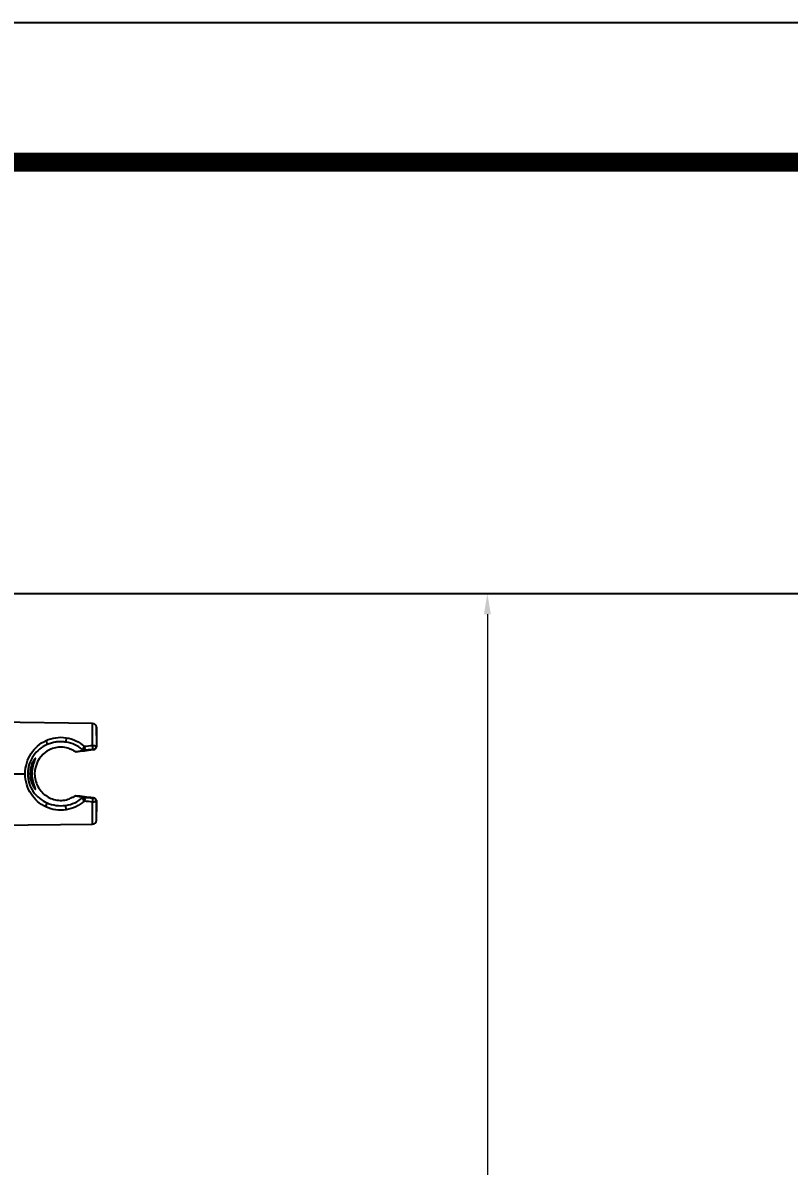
# Model space of a CAD drawing. Extents: x 0 to 3160, y 0 to 2315.
# Drawn here: x 1197.3 to 1492.7, y 1874.2 to 2315 of the extents above; entities that cross this region are included whole.
import ezdxf

# ---------------------------------------------------------------- set-up
doc = ezdxf.new("R2010")
doc.units = 0
doc.header["$LTSCALE"] = 10
doc.header["$MEASUREMENT"] = 0
doc.header["$PDMODE"] = 3
doc.header["$PDSIZE"] = -10
doc.layers.get('0').update_dxf_attribs({"linetype": 'CONTINUOUS'})
doc.layers.get('DEFPOINTS').update_dxf_attribs({"linetype": 'CONTINUOUS'})
doc.layers.add('1', color=7, linetype='CONTINUOUS', true_color=0xffffff)
doc.styles.add('Daelim Dimension', font='')
doc.styles.get('Daelim Dimension').set_extended_font_data('나눔고딕')
doc.dimstyles.new('DEFAULT', dxfattribs={"dimscale": 2, "dimtxt": 2, "dimasz": 2, "dimexe": 0, "dimexo": 2, "dimgap": 1, "dimtad": 1, "dimdec": 1, "dimzin": 9, "dimdsep": 46, "dimtxsty": 'Daelim Dimension', "dimcen": 0.5, "dimclrd": 252, "dimclre": 252, "dimclrt": 3, "dimadec": 1, "dimazin": 0, "dimtfac": 1, "dimtdec": 1, "dimtix": 1, "dimtmove": 0, "dimatfit": 3, "dimfxl": 1, "dimtolj": 1, "dimtzin": 1, "dimlwd": 9, "dimlwe": 9, "dimarcsym": 0})

# ---------------------------------------------------------------- blocks, each defined once
blk = doc.blocks.new('*D19')
at = {"color": 5, "lineweight": 9, "ltscale": 0.5, "transparency": 16777216}
for p, q in [((1376.7, 2095.02), (1378.39, 2095.02)), ((1376.39, 2087.02), (1376.39, 1551.36)), ((1102.29, 1543.36), (1378.39, 1543.36))]:
    blk.add_line(p, q, dxfattribs=at)
at = {"color": 5, "ltscale": 0.5, "transparency": 16777216}
for points in [[(1375.06, 2087.02), (1377.72, 2087.02), (1376.39, 2095.02)], [(1375.06, 1551.36), (1377.72, 1551.36), (1376.39, 1543.36)]]:
    blk.add_solid(points, dxfattribs=at)
at = {"layer": 'DEFPOINTS', "color": 0, "ltscale": 0.5, "transparency": 16777216}
for p in [(1372.7, 2095.02), (1098.29, 1543.36), (1376.39, 1543.36)]:
    blk.add_point(p, dxfattribs=at)
at = {"color": 7, "ltscale": 0.5, "transparency": 16777216, "insert": (1363.5, 1819.19), "char_height": 20, "attachment_point": 5, "rotation": 90, "style": 'Daelim Dimension'}
blk.add_mtext('\\A1;552', dxfattribs=at)

msp = doc.modelspace()

# ---------------------------------------------------------------- linework, layer by layer
at = {"lineweight": -3, "ltscale": 0.5}
msp.add_line((632.78, 2095.02), (2112.63, 2095.02), dxfattribs=at)
msp.add_lwpolyline([(0, 0), (3159.52, 0), (3159.52, 2315.04), (0, 2315.04)], close=True, dxfattribs=at)
at = {"color": 5, "linetype": 'ByBlock', "lineweight": -3, "const_width": 7.28}
msp.add_lwpolyline([(50.81, 99.13), (3108.41, 99.13), (3108.41, 2261.29), (50.81, 2261.29)], close=True, dxfattribs=at)
at = {"layer": '1', "color": 7, "linetype": 'Continuous', "lineweight": -3}
for p, q in [((1224.19, 2044.95), (1183.91, 2045.42)), ((1224.19, 2036.44), (1224.19, 2044.95)), ((1225.67, 2043.5), (1225.67, 2035.95)), ((1206.24, 2038.33), (1206.65, 2036.77)), ((1214.02, 2039.41), (1213.86, 2037.71)), ((1220.95, 2036.11), (1220.28, 2034.83)), ((1183.91, 2025.52), (1198.19, 2025.52)), ((1200.61, 2025.52), (1200.06, 2025.52)), ((1220.95, 2014.93), (1220.28, 2016.22)), ((1224.19, 2006.1), (1224.19, 2014.6)), ((1225.67, 2007.54), (1225.67, 2015.1)), ((1206.23, 2012.73), (1206.64, 2014.28)), ((1214.01, 2011.64), (1213.84, 2013.33)), ((1183.91, 2005.62), (1224.19, 2006.1))]:
    msp.add_line(p, q, dxfattribs=at)
for centre, radius, start, end in [((1224.17, 2043.45), 1.5, 2.1611, 89.3228), ((749.19, 2025.52), 476.81, 1.2534, 2.1611), ((749.19, 2025.52), 476.81, 357.8389, 358.7466), ((1224.17, 2007.6), 1.5, 270.6772, 357.8389)]:
    msp.add_arc(centre, radius, start, end, dxfattribs=at)
for points, knots in [([(1198.19, 2025.52), (1198.19, 2028.35), (1199.03, 2031.07), (1201.9, 2035.51), (1203.85, 2037.21), (1206.24, 2038.33)], [0, 0, 0, 0, 0.5, 0.5, 1, 1, 1, 1]), ([(1206.65, 2036.77), (1204.49, 2035.83), (1202.69, 2034.37), (1200.02, 2030.53), (1199.18, 2028.08), (1199.17, 2023.04), (1199.99, 2020.57), (1202.68, 2016.68), (1204.47, 2015.23), (1206.64, 2014.28)], [0, 0, 0, 0, 0.25, 0.25, 0.5, 0.5, 0.75, 0.75, 1, 1, 1, 1]), ([(1206.24, 2038.33), (1207.4, 2038.87), (1208.64, 2039.23), (1211.31, 2039.61), (1212.69, 2039.62), (1214.02, 2039.41)], [0, 0, 0, 0, 0.5, 0.5, 1, 1, 1, 1]), ([(1215.29, 2035.18), (1213.76, 2035.74), (1212.07, 2035.92), (1208.84, 2035.43), (1207.31, 2034.77), (1203.49, 2031.96), (1201.86, 2028.85), (1201.86, 2025.52)], [0, 0, 0, 0, 0.25, 0.25, 0.5, 0.5, 1, 1, 1, 1]), ([(1215.29, 2035.18), (1215.68, 2035.04), (1216.08, 2034.88), (1216.45, 2034.7), (1216.67, 2034.59), (1216.89, 2034.48), (1217.22, 2034.3), (1217.36, 2034.22), (1217.55, 2034.11), (1217.62, 2034.08), (1217.71, 2034.03), (1217.74, 2034.01), (1217.77, 2034), (1217.78, 2034), (1217.78, 2034)], [0, 0, 0, 0, 0.388151, 0.388151, 0.388151, 0.616765, 0.616765, 0.777427, 0.777427, 0.886101, 0.886101, 0.969114, 0.969114, 1, 1, 1, 1]), ([(1217.78, 2034), (1218.27, 2034.09), (1218.73, 2034.17), (1219.42, 2034.3), (1219.66, 2034.35), (1220.13, 2034.44), (1220.36, 2034.49), (1220.59, 2034.53)], [0, 0, 0, 0, 0.47552, 0.47552, 0.737759, 0.737759, 1, 1, 1, 1]), ([(1220.59, 2034.56), (1220.72, 2034.59), (1220.84, 2034.65), (1221.02, 2034.8), (1221.1, 2034.87), (1221.2, 2035.03), (1221.24, 2035.11), (1221.28, 2035.27), (1221.29, 2035.34), (1221.29, 2035.5), (1221.28, 2035.58), (1221.23, 2035.73), (1221.2, 2035.8), (1221.11, 2035.96), (1221.03, 2036.04), (1220.95, 2036.11)], [0, 0, 0, 0, 0.228642, 0.228642, 0.396061, 0.396061, 0.52635, 0.52635, 0.633427, 0.633427, 0.740937, 0.740937, 0.842783, 0.842783, 1, 1, 1, 1]), ([(1224.19, 2036.44), (1224.37, 2036.44), (1224.75, 2036.44), (1225.21, 2036.34), (1225.57, 2036.18), (1225.63, 2036.03), (1225.67, 2035.95)], [0, 0, 0, 0, 0.235663, 0.489857, 0.710182, 1, 1, 1, 1]), ([(1224.76, 2034.93), (1224.76, 2034.93), (1224.74, 2034.93), (1224.69, 2034.92), (1224.63, 2034.92), (1224.57, 2034.91), (1224.52, 2034.91), (1224.46, 2034.9), (1224.38, 2034.9), (1224.31, 2034.89), (1224.27, 2034.88)], [0, 0, 0, 0, 0.25, 0.375, 0.5, 0.625, 0.6875, 0.75, 0.875, 1, 1, 1, 1]), ([(1224.29, 2034.91), (1224.36, 2034.92), (1224.48, 2034.92), (1224.61, 2034.92), (1224.68, 2034.92), (1224.7, 2034.93), (1224.7, 2034.93)], [0, 0, 0, 0, 0.297568, 0.557814, 0.790007, 1, 1, 1, 1]), ([(1224.76, 2034.93), (1224.99, 2034.95), (1225.24, 2035.07), (1225.59, 2035.46), (1225.67, 2035.72), (1225.67, 2035.95)], [0, 0, 0, 0, 0.5, 0.5, 1, 1, 1, 1]), ([(1224.79, 2034.91), (1224.86, 2034.92), (1224.98, 2034.93), (1225.02, 2034.94), (1224.97, 2034.94), (1224.83, 2034.93), (1224.76, 2034.93)], [0, 0, 0, 0, 0.262442, 0.49998, 0.762959, 1, 1, 1, 1]), ([(1224.78, 2034.93), (1224.8, 2034.93), (1224.87, 2034.94), (1224.94, 2034.94), (1224.96, 2034.94), (1224.96, 2034.94)], [0, 0, 0, 0, 0.133224, 0.61577, 1, 1, 1, 1]), ([(1225.67, 2035.95), (1225.74, 2035.95), (1225.86, 2035.96), (1225.89, 2035.96), (1225.89, 2035.96)], [0, 0, 0, 0, 0.548386, 1, 1, 1, 1]), ([(1200.91, 2025.52), (1200.92, 2025.72), (1200.92, 2026.21), (1200.99, 2026.96), (1201.1, 2027.74), (1201.24, 2028.44), (1201.39, 2028.99), (1201.51, 2029.4), (1201.68, 2029.94), (1201.9, 2030.53), (1202.11, 2031.08), (1202.2, 2031.39), (1202.18, 2031.51), (1202.04, 2031.41), (1201.88, 2031.24), (1201.68, 2030.99), (1201.39, 2030.55), (1200.99, 2029.82), (1200.61, 2028.89), (1200.34, 2027.98), (1200.19, 2027.21), (1200.11, 2026.63), (1200.07, 2026.07), (1200.06, 2025.7), (1200.06, 2025.52)], [0, 0, 0, 0, 0.030536, 0.076911, 0.117446, 0.159318, 0.200955, 0.222053, 0.243809, 0.319896, 0.37438, 0.435395, 0.495504, 0.557253, 0.588111, 0.617602, 0.679493, 0.746008, 0.812878, 0.879261, 0.911797, 0.943083, 0.972381, 1, 1, 1, 1]), ([(1200.61, 2025.52), (1200.62, 2025.9), (1200.65, 2026.68), (1200.81, 2027.72), (1201.05, 2028.75), (1201.42, 2029.93), (1201.84, 2030.9), (1201.94, 2031.23), (1201.93, 2031.29)], [0, 0, 0, 0, 0.131861, 0.272794, 0.383322, 0.545318, 0.815592, 1, 1, 1, 1]), ([(1206.23, 2012.73), (1203.84, 2013.85), (1201.89, 2015.54), (1199.03, 2019.97), (1198.19, 2022.7), (1198.19, 2025.52)], [0, 0, 0, 0, 0.5, 0.5, 1, 1, 1, 1]), ([(1200.06, 2025.52), (1200.07, 2025.26), (1200.08, 2024.71), (1200.18, 2023.88), (1200.35, 2023.04), (1200.59, 2022.21), (1200.92, 2021.38), (1201.3, 2020.63), (1201.69, 2020.03), (1202, 2019.66), (1202.18, 2019.54), (1202.2, 2019.64), (1202.15, 2019.82), (1202.03, 2020.19), (1201.72, 2020.94), (1201.35, 2022.14), (1201.11, 2023.21), (1200.97, 2024.21), (1200.92, 2024.99), (1200.91, 2025.37), (1200.91, 2025.52)], [0, 0, 0, 0, 0.041684, 0.085605, 0.131774, 0.184024, 0.237667, 0.304842, 0.372903, 0.439161, 0.50405, 0.565981, 0.595886, 0.624758, 0.748128, 0.811947, 0.877531, 0.941297, 0.975729, 1, 1, 1, 1]), ([(1201.93, 2019.76), (1201.94, 2019.82), (1201.84, 2020.15), (1201.42, 2021.12), (1201.05, 2022.3), (1200.81, 2023.33), (1200.65, 2024.37), (1200.62, 2025.15), (1200.61, 2025.52)], [0, 0, 0, 0, 0.18393, 0.454361, 0.616432, 0.727044, 0.868042, 1, 1, 1, 1]), ([(1201.86, 2025.52), (1201.86, 2023.86), (1202.27, 2022.23), (1203.72, 2019.38), (1204.76, 2018.15), (1207.33, 2016.26), (1208.84, 2015.62), (1212.06, 2015.13), (1213.76, 2015.3), (1215.29, 2015.86)], [0, 0, 0, 0, 0.25, 0.25, 0.5, 0.5, 0.75, 0.75, 1, 1, 1, 1]), ([(1217.78, 2017.04), (1217.77, 2017.05), (1217.74, 2017.03), (1217.67, 2017), (1217.62, 2016.97), (1217.47, 2016.89), (1217.35, 2016.82), (1217.04, 2016.65), (1216.83, 2016.54), (1216.28, 2016.26), (1215.92, 2016.1), (1215.48, 2015.93), (1215.39, 2015.9), (1215.29, 2015.86)], [0, 0, 0, 0, 0.089435, 0.089435, 0.177614, 0.177614, 0.324886, 0.324886, 0.555328, 0.555328, 0.908713, 0.908713, 1, 1, 1, 1]), ([(1217.78, 2017.04), (1218.27, 2016.96), (1218.73, 2016.88), (1219.42, 2016.75), (1219.66, 2016.7), (1220.13, 2016.61), (1220.36, 2016.56), (1220.59, 2016.52)], [0, 0, 0, 0, 0.475528, 0.475528, 0.737763, 0.737763, 1, 1, 1, 1]), ([(1220.95, 2014.93), (1221.03, 2015), (1221.09, 2015.07), (1221.19, 2015.23), (1221.23, 2015.3), (1221.28, 2015.47), (1221.29, 2015.55), (1221.29, 2015.71), (1221.28, 2015.79), (1221.24, 2015.94), (1221.2, 2016.02), (1221.09, 2016.19), (1221, 2016.27), (1220.82, 2016.41), (1220.7, 2016.46), (1220.59, 2016.49)], [0, 0, 0, 0, 0.140501, 0.140501, 0.255768, 0.255768, 0.372064, 0.372064, 0.474292, 0.474292, 0.607385, 0.607385, 0.792553, 0.792553, 1, 1, 1, 1]), ([(1225.67, 2015.1), (1225.63, 2015.02), (1225.57, 2014.87), (1225.21, 2014.71), (1224.74, 2014.61), (1224.37, 2014.61), (1224.19, 2014.6)], [0, 0, 0, 0, 0.2906, 0.51155, 0.763591, 1, 1, 1, 1]), ([(1224.7, 2016.12), (1224.7, 2016.12), (1224.68, 2016.12), (1224.61, 2016.12), (1224.48, 2016.13), (1224.36, 2016.13), (1224.29, 2016.13)], [0, 0, 0, 0, 0.209987, 0.442112, 0.702338, 1, 1, 1, 1]), ([(1224.79, 2016.14), (1224.79, 2016.14), (1224.79, 2016.14), (1224.76, 2016.15), (1224.72, 2016.15), (1224.66, 2016.16), (1224.59, 2016.17), (1224.52, 2016.18), (1224.46, 2016.18), (1224.39, 2016.19), (1224.34, 2016.2), (1224.3, 2016.2)], [0, 0, 0, 0, 0.125, 0.25, 0.375, 0.5, 0.625, 0.75, 0.8125, 0.875, 1, 1, 1, 1]), ([(1224.76, 2016.12), (1224.83, 2016.11), (1224.97, 2016.11), (1225.02, 2016.1), (1224.98, 2016.11), (1224.86, 2016.13), (1224.79, 2016.14)], [0, 0, 0, 0, 0.237045, 0.50002, 0.737563, 1, 1, 1, 1]), ([(1225.67, 2015.1), (1225.67, 2015.33), (1225.59, 2015.59), (1225.24, 2015.98), (1224.99, 2016.09), (1224.76, 2016.12)], [0, 0, 0, 0, 0.5, 0.5, 1, 1, 1, 1]), ([(1225.89, 2015.09), (1225.89, 2015.09), (1225.86, 2015.09), (1225.74, 2015.1), (1225.67, 2015.1)], [0, 0, 0, 0, 0.451545, 1, 1, 1, 1])]:
    msp.add_open_spline(points, degree=3, knots=knots, dxfattribs=at)
for points, degree in [([(1213.86, 2037.71), (1213.62, 2037.75), (1213.13, 2037.81), (1212.38, 2037.85), (1211.6, 2037.86), (1210.81, 2037.82), (1210, 2037.73), (1209.18, 2037.58), (1208.34, 2037.38), (1207.49, 2037.11), (1206.93, 2036.89), (1206.65, 2036.77)], 3), ([(1220.28, 2034.83), (1218.51, 2036.32), (1216.34, 2037.34), (1213.86, 2037.71)], 3), ([(1214.02, 2039.41), (1216.72, 2038.97), (1219.06, 2037.8), (1220.95, 2036.11)], 3), ([(1217.78, 2034), (1219.95, 2034.28), (1222.13, 2034.56), (1224.3, 2034.84)], 3), ([(1220.59, 2034.55), (1220.49, 2034.65), (1220.38, 2034.74), (1220.28, 2034.83)], 3), ([(1224.27, 2034.88), (1223.04, 2034.77), (1221.82, 2034.65), (1220.59, 2034.53)], 3), ([(1220.59, 2034.53), (1220.6, 2034.53), (1220.6, 2034.54), (1220.59, 2034.56)], 3), ([(1220.95, 2036.11), (1222.03, 2036.22), (1223.11, 2036.33), (1224.19, 2036.44)], 3), ([(1224.3, 2034.84), (1224.35, 2034.85), (1224.44, 2034.86), (1224.58, 2034.88), (1224.69, 2034.89), (1224.77, 2034.9), (1224.79, 2034.91), (1224.79, 2034.91)], 3), ([(1225.13, 2035.01), (1225.89, 2035.96)], 1), ([(1213.84, 2013.33), (1216.33, 2013.7), (1218.5, 2014.72), (1220.28, 2016.22)], 3), ([(1220.95, 2014.93), (1219.05, 2013.24), (1216.72, 2012.08), (1214.01, 2011.64)], 3), ([(1224.3, 2016.2), (1222.13, 2016.48), (1219.95, 2016.76), (1217.78, 2017.04)], 3), ([(1220.28, 2016.22), (1220.38, 2016.31), (1220.49, 2016.4), (1220.59, 2016.49)], 3), ([(1220.59, 2016.49), (1220.6, 2016.51), (1220.6, 2016.51), (1220.59, 2016.52)], 3), ([(1220.59, 2016.52), (1221.82, 2016.4), (1223.04, 2016.28), (1224.27, 2016.16)], 3), ([(1224.19, 2014.6), (1223.11, 2014.71), (1222.03, 2014.82), (1220.95, 2014.93)], 3), ([(1224.27, 2016.16), (1224.32, 2016.16), (1224.41, 2016.15), (1224.54, 2016.14), (1224.66, 2016.13), (1224.74, 2016.12), (1224.76, 2016.12), (1224.76, 2016.12)], 3), ([(1225.89, 2015.08), (1225.13, 2016.03)], 1), ([(1214.01, 2011.64), (1211.34, 2011.21), (1208.54, 2011.64), (1206.23, 2012.73)], 3), ([(1206.64, 2014.28), (1208.79, 2013.35), (1211.37, 2012.97), (1213.84, 2013.33)], 3)]:
    msp.add_open_spline(points, degree=degree, dxfattribs=at)
for points, weights in [([(1224.27, 2034.88), (1224.34, 2034.89), (1224.3, 2035.7), (1224.19, 2036.44)], [1.00000126509, 0.647335701007, 0.647335288328, 1.00000002706]), ([(1200.91, 2025.52), (1200.9, 2025.52), (1200.78, 2025.52), (1200.61, 2025.52)], [1.12541733516, 0.939141876777, 0.960364925389, 1.18908648099]), ([(1224.19, 2014.6), (1224.3, 2015.35), (1224.34, 2016.15), (1224.27, 2016.16)], [1.00000062826, 0.647335299143, 0.647335507388, 1.000001253])]:
    msp.add_rational_spline(points, weights, degree=3, dxfattribs=at)

# ---------------------------------------------------------------- dimensions: what is measured, and where the dimension line sits
at = {"color": 5, "ltscale": 0.5}
dim = msp.add_linear_dim(base=(1376.39, 1543.36), p1=(1372.7, 2095.02), p2=(1098.29, 1543.36), angle=90, dimstyle='DEFAULT', override={"dimtxt": 10, "dimasz": 4, "dimexe": 1, "dimdec": 0, "dimclrd": 5, "dimclre": 5, "dimclrt": 7}, dxfattribs=at)
dim.commit()
dim.dimension.update_dxf_attribs({"geometry": '*D19', "text_midpoint": (1363.5, 1819.19)})

doc.saveas('drawing.dxf')
